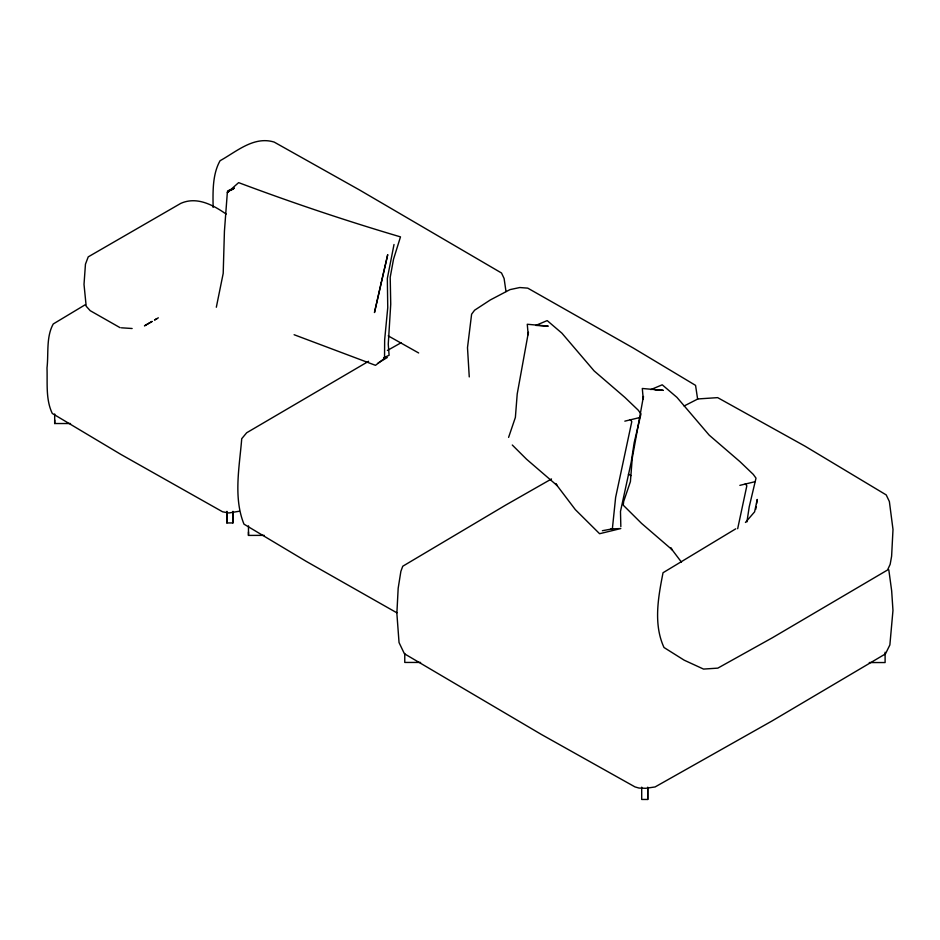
<?xml version="1.0" encoding="UTF-8"?>
<svg xmlns="http://www.w3.org/2000/svg" width="940" height="940" viewBox="0 0 940 940"><rect width="100%" height="100%" fill="white"/><g stroke="black" fill="none" stroke-linecap="round" stroke-linejoin="round"><path stroke-width="1.41" d="M70.524 423.529L54.684 423.529L54.684 420.039M641.703 787.168L641.703 799.458L647.742 799.458L647.742 787.826M232.979 511.348L232.909 522.934L226.881 522.946L226.963 511.36M264.246 535.377L248.477 535.412L248.501 531.934M755.748 509.292L756.171 506.472M756.594 503.664L757.241 499.446L754.597 511.853L745.443 522.464M746.936 521.876L749.227 506.801L756.007 478.143L753.281 474.395L739.933 461.622L709.195 435.149L676.953 397.385L662.23 384.801L650.868 389.595M394.013 244.506L387.339 278.369L387.75 307.662L384.66 339.81L384.531 358.328L375.495 365.331L294.114 334.722M216.329 307.239L223.203 273.375L224.425 231.205L227.327 192.641L227.621 190.879L234.225 188.247L230.77 190.444M737.677 528.703L746.83 485.804L745.267 483.771M508.599 437.382L515.379 417.419L517.212 393.978L528.409 332.29L528.198 334.734L527.269 324.265L548.22 326.133L535.835 325.393L547.197 320.599L561.92 333.183L594.162 370.947L624.9 397.42L638.248 410.181L640.974 413.929L634.195 442.599L631.269 461.775L620.482 511.442L620.835 526.647M229.854 190.526L227.327 192.641L238.631 182.63C291.905 202.617 345.861 220.759 400.487 236.88L393.531 259.182L390.206 277.265L390.735 304.207L388.255 344.193L389.101 355.273L383.602 357.764M230.864 190.08L234.084 188.059M735.761 528.821L663.029 572.742C658.259 597.111 653.23 624.101 664.004 647.507L684.167 660.174L703.531 669.08L717.819 668.129L772.386 637.755L887.513 570.016L890.157 564.329L891.614 556.21L893 529.467L889.369 501.514L886.22 494.922L805.004 446.159L717.655 397.632L697.88 398.948L684.109 405.998M85.423 304.63L53.263 323.959C46.001 336.943 48.68 353.511 47 367.928C47.552 383.062 45.555 399.406 52.288 413.459L120.943 454.455L222.569 511.783L228.89 512.981L239.113 511.266M378.103 363.028L387.327 357.482M157.015 318.578L154.501 320.035L158.343 317.814M368.586 361.301L246.691 432.753L241.721 438.698C239.547 466.463 233.143 497.413 243.977 524.144L306.287 561.403L396.903 612.833M387.397 350.467L401.298 342.642M551.498 478.965L505.614 505.132L402.755 566.232L400.875 571.356L398.172 588.276L396.868 613.362L399.042 642.561L404.4 653.746L541.346 734.445L635.017 786.921L638.977 788.049L645.698 788.296L655.074 786.956L771.857 721.062L885.445 653.899L889.875 644.934L892.965 610.436L891.661 590.825L888.805 569.816M624.83 421.155L639.94 417.513M739.862 485.357L754.973 481.715M602.375 530.712L612.363 528.868L615.63 497.401L631.798 421.602L630.235 419.569M610.918 528.926L620.8 528.55L599.591 533.72L575.327 509.621L555.54 483.524L557.244 485.663L526.541 459.214L512.288 445.02M420.603 662.442L404.764 662.442L404.764 653.488M869.277 662.547L885.104 662.547L885.104 652.231M132.129 328.507L121.413 327.802M654.992 389.841L663.252 390.335L642.302 388.478L643.23 398.936L643.442 396.492L632.256 458.18L630.411 481.621L623.631 501.584L623.255 505.18L641.585 523.415L672.276 549.865L670.573 547.726L681.465 562.155M120.132 327.707L90.205 310.682L86.186 306.24L84.013 284.385L85.458 264.163L88.231 256.867L180.821 203.357C196.859 196.237 212.992 204.908 226.164 214.073M388.22 335.862L418.653 352.97M628.39 474.183L630.928 475.616M697.644 399.265L695.565 385.377L633.231 348L527.74 288.134L519.785 287.534L509.997 289.614L490.328 299.942L474.571 310.235L471.61 314.195L467.497 347.671L469.26 376.916M505.99 291.541L504.099 278.475L501.514 273L359.597 190.021L274.139 142.069C253.871 135.853 236.61 151.575 220.078 160.716C212.346 174.382 212.898 191.948 213.121 207.411M647.742 787.168L647.742 799.458M248.477 525.86L248.477 535.412M232.909 512.006L232.909 522.934M226.881 512.03L226.881 522.946M54.684 413.976L54.684 423.529M381.217 282.705L374.473 312.538L387.727 254.623L381.217 282.705M151.986 321.492L144.454 325.851L152.033 321.468"/></g></svg>
